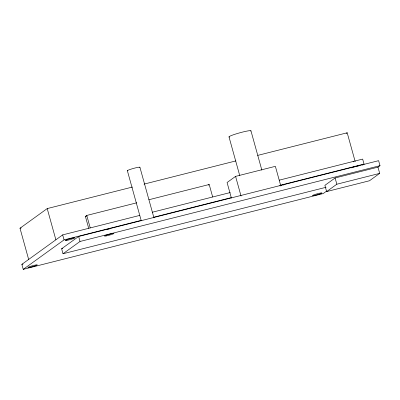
<?xml version="1.0" encoding="UTF-8"?>
<svg xmlns="http://www.w3.org/2000/svg" width="400" height="400" viewBox="0 0 400 400"><rect width="100%" height="100%" fill="white"/><g stroke="black" fill="none" stroke-linecap="round" stroke-linejoin="round"><path stroke-width="0.6" d="M28.655 259.445L20 228.235L47.215 208.585L132.495 187.035M88.7 228.31L85.405 216.42L86.765 215.44L136.825 202.79M326.745 191.01L323.215 193.555L23.235 269.355L21.85 264.36L62.68 234.885L139.685 215.425M23.235 269.355L64.065 239.88L141.475 220.315M326.095 187.275L63.01 253.75L61.625 248.755L78.635 236.475L378.615 160.675L380 165.67L377.96 167.145L335.105 177.97L324.9 185.34L326.63 191.585L369.485 180.755L379.69 173.385L377.96 167.145M63.01 253.75L80.02 241.47L380 165.67M208.3 185.155L209.205 184.5L212.67 196.985M280.835 186.02L275.375 166.33L235.58 176.385L227.075 182.525L231.38 198.04M346.19 133.515L347.195 132.785L355.185 161.595M362.53 165.17L364.04 164.08L362.655 159.085L279.195 180.175M326.63 191.585L336.835 184.215L379.69 173.385M143.985 184.13L235.915 160.905M257.685 155.4L347.195 132.785M20 228.235L21.21 227.93M148.89 199.74L209.205 184.5M85.405 216.42L86.61 216.115M152.35 212.225L230.205 192.555M153.575 217.26L231.59 197.545M279.975 185.32L364.04 164.08M61.625 248.755L62.835 248.45M21.85 264.36L23.06 264.055M335.105 177.97L336.835 184.215M250.94 130.79L261.86 170.175M229.01 136.91L239.765 175.695M235.58 176.385L241.045 196.075M139.905 167.24L153.96 217.915M127.375 170.735L141.265 220.82M86.765 215.44L90.225 227.925M78.635 236.475L80.02 241.47M62.68 234.885L64.065 239.88M47.215 208.585L55.875 239.795M106.475 229.665A4.88 0.45 -15.5 0 1 108.505 229.09M108.905 228.985A4.88 0.45 -15.5 0 1 110.06 228.71M279.815 185.845A4.88 0.45 -15.5 0 1 281.855 185.285M283.005 185.01A4.88 0.45 -15.5 0 1 284.01 184.805M229.505 137.055A11.385 1.05 -15.5 0 1 239.5 132.89A11.385 1.05 -15.5 0 1 250.685 131.145M127.66 170.82A6.505 0.6 -15.5 0 1 133.37 168.44A6.505 0.6 -15.5 0 1 139.765 167.44M353.1 161.835A4.88 0.45 -15.5 0 1 353.92 161.615M351.22 167.875A4.88 0.45 -15.5 0 1 352.165 167.54M353.275 167.185A4.88 0.45 -15.5 0 1 358.655 165.9M106.09 235.935A4.88 0.45 -15.5 0 0 113.86 233.555A4.88 0.45 -15.5 0 0 107.86 234.66A4.88 0.45 -15.5 0 0 106.09 235.935M314.085 195.48A4.88 0.45 -15.5 0 0 321.855 193.1A4.88 0.45 -15.5 0 0 315.855 194.2A4.88 0.45 -15.5 0 0 314.085 195.48M66.835 240.39A4.88 0.45 -15.5 0 0 74.605 238.01A4.88 0.45 -15.5 0 0 68.605 239.115A4.88 0.45 -15.5 0 0 66.835 240.39M29.41 267.41A4.88 0.45 -15.5 0 0 37.18 265.03A4.88 0.45 -15.5 0 0 31.18 266.135A4.88 0.45 -15.5 0 0 29.41 267.41"/></g></svg>
